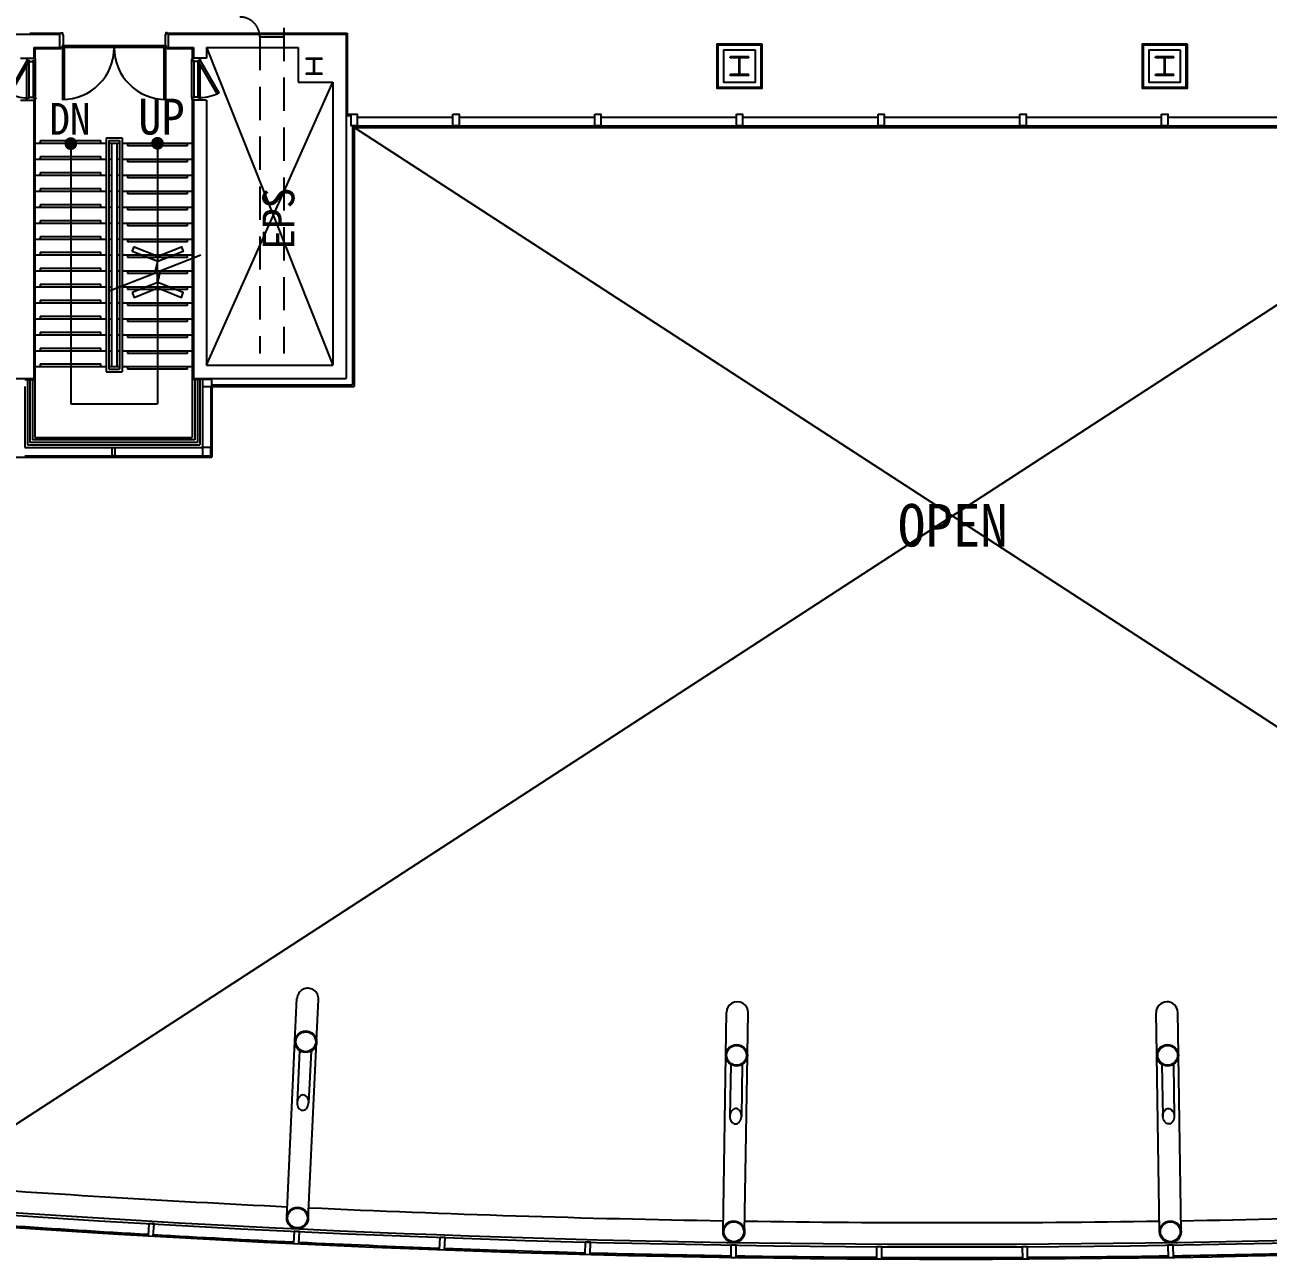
# Model space of a CAD drawing. Header units: millimetres. Extents: x -90599 to 108401, y -635096 to -480023.
# Drawn here: x -20549 to 2842, y -605286 to -582074 of the extents above; entities that cross this region are included whole.
import ezdxf

# ---------------------------------------------------------------- set-up
doc = ezdxf.new("R2010")
doc.units = ezdxf.units.MM
doc.linetypes.add('HIDDEN2', pattern=[0.1875, 0.125, -0.0625])
doc.layers.add('TT-BASE', color=253, linetype='Continuous')
doc.layers.add('TT-TRAY', color=4, linetype='Continuous')
doc.styles.get("Standard").update_dxf_attribs({"font": 'GulimChe.ttf'})

msp = doc.modelspace()

# ---------------------------------------------------------------- linework, layer by layer
at = {"layer": 'TT-BASE'}
for p, q in [((-26379, -582251), (-19889, -582251)), ((-20454, -582231), (-19869, -582231)), ((-19889, -582501), (-19889, -582251)), ((-17869, -582231), (-14484, -582231)), ((-17849, -582251), (-14504, -582251)), ((-17849, -582501), (-17849, -582251)), ((-14504, -582251), (-14504, -588726)), ((-14484, -582231), (-14484, -583751)), ((-20379, -582501), (-20379, -582701)), ((-20379, -582501), (-19889, -582501)), ((-20359, -582521), (-20359, -582721)), ((-20359, -582521), (-19869, -582521)), ((-19869, -582501), (-19869, -582521)), ((-19829, -582460), (-17909, -582460)), ((-17934, -582501), (-19804, -582501)), ((-17869, -582501), (-17869, -582521)), ((-17869, -582521), (-17399, -582521)), ((-17849, -582501), (-17379, -582501)), ((-17399, -582521), (-17399, -582721)), ((-17379, -582501), (-17379, -582701)), ((-17129, -582501), (-14754, -588476)), ((-17129, -582501), (-15404, -582501)), ((-17129, -582501), (-17129, -582701)), ((-15404, -582501), (-15404, -583151)), ((-7279, -582695), (-7279, -582676)), ((-6929, -582676), (-7279, -582676)), ((-6929, -582695), (-6929, -582676)), ((1071, -582676), (721, -582676)), ((721, -582695), (721, -582676)), ((1071, -582695), (1071, -582676)), ((-20629, -582701), (-20379, -582701)), ((-20509, -583446), (-20509, -582826)), ((-20468, -583431), (-20468, -582761)), ((-20390, -582761), (-20390, -583431)), ((-20349, -583446), (-20349, -582746)), ((-17409, -583446), (-17409, -582746)), ((-17129, -582701), (-17379, -582701)), ((-17368, -582761), (-17368, -583431)), ((-17290, -583431), (-17290, -582761)), ((-17249, -583446), (-17249, -582826)), ((-14953, -582704), (-15255, -582704)), ((-15255, -582716), (-15255, -582704)), ((-15110, -582716), (-15255, -582716)), ((-15110, -582986), (-15110, -582716)), ((-15098, -582986), (-15098, -582716)), ((-14953, -582716), (-15098, -582716)), ((-14953, -582716), (-14953, -582704)), ((-7110, -582695), (-7279, -582695)), ((-7110, -583007), (-7110, -582695)), ((-7098, -583007), (-7098, -582695)), ((-6929, -582695), (-7098, -582695)), ((890, -582695), (721, -582695)), ((890, -583007), (890, -582695)), ((902, -583007), (902, -582695)), ((1071, -582695), (902, -582695)), ((-15110, -582986), (-15255, -582986)), ((-15255, -582998), (-15255, -582986)), ((-14953, -582998), (-15255, -582998)), ((-14953, -582986), (-15098, -582986)), ((-14953, -582998), (-14953, -582986)), ((-7110, -583007), (-7279, -583007)), ((-7279, -583026), (-7279, -583007)), ((-6929, -583026), (-7279, -583026)), ((-6929, -583007), (-7098, -583007)), ((-6929, -583026), (-6929, -583007)), ((721, -583026), (721, -583007)), ((890, -583007), (721, -583007)), ((1071, -583026), (721, -583026)), ((1071, -583007), (902, -583007)), ((1071, -583026), (1071, -583007)), ((-17129, -588476), (-14754, -583151)), ((-15404, -583151), (-14754, -583151)), ((-14754, -583151), (-14754, -588476)), ((-20629, -583491), (-20379, -583491)), ((-20379, -583491), (-20379, -588726)), ((-20359, -583471), (-20359, -588746)), ((-17399, -583471), (-17399, -588746)), ((-17379, -583491), (-17379, -588726)), ((-17129, -583491), (-17379, -583491)), ((-17129, -583491), (-17129, -588476)), ((-14504, -583781), (-14411, -583781)), ((-14484, -583751), (-14411, -583751)), ((-14296, -583811), (-12495, -583811)), ((-12380, -583811), (-9828, -583811)), ((-9713, -583811), (-7161, -583811)), ((-7046, -583811), (-4495, -583811)), ((-4380, -583811), (-1828, -583811)), ((-1713, -583811), (839, -583811)), ((954, -583811), (3505, -583811)), ((-22465, -603881), (8146, -584001)), ((-14384, -583971), (-14384, -588846)), ((-14354, -583971), (-14354, -588876)), ((-14354, -583971), (8146, -583971)), ((16257, -603881), (-14354, -584001)), ((-14354, -584001), (8146, -584001)), ((-20359, -584301), (-19019, -584301)), ((-20259, -584251), (-20259, -584301)), ((-20259, -584251), (-19119, -584251)), ((-19684, -584307), (-19684, -589203)), ((-19119, -584301), (-19119, -584251)), ((-19019, -584201), (-19019, -588601)), ((-19019, -584201), (-18719, -584201)), ((-18969, -584251), (-18969, -588551)), ((-18969, -584251), (-18769, -584251)), ((-18969, -584301), (-18769, -584301)), ((-18919, -584301), (-18919, -588501)), ((-18819, -584301), (-18819, -588501)), ((-18769, -584251), (-18769, -588551)), ((-18719, -584201), (-18719, -588601)), ((-18719, -584301), (-17399, -584301)), ((-18619, -584301), (-18619, -584351)), ((-18054, -584301), (-18054, -586524)), ((-17489, -584351), (-17489, -584301)), ((-17489, -584351), (-18619, -584351)), ((-20359, -584601), (-19019, -584601)), ((-20259, -584551), (-20259, -584601)), ((-20259, -584551), (-19119, -584551)), ((-19119, -584601), (-19119, -584551)), ((-18969, -584601), (-18919, -584601)), ((-18819, -584601), (-18769, -584601)), ((-18719, -584601), (-17399, -584601)), ((-18619, -584601), (-18619, -584651)), ((-17489, -584651), (-18619, -584651)), ((-17489, -584651), (-17489, -584601)), ((-20359, -584901), (-19019, -584901)), ((-20259, -584851), (-20259, -584901)), ((-20259, -584851), (-19119, -584851)), ((-19119, -584901), (-19119, -584851)), ((-18969, -584901), (-18919, -584901)), ((-18819, -584901), (-18769, -584901)), ((-18719, -584901), (-17399, -584901)), ((-18619, -584901), (-18619, -584951)), ((-17489, -584951), (-18619, -584951)), ((-17489, -584951), (-17489, -584901)), ((-20359, -585201), (-19019, -585201)), ((-20259, -585151), (-20259, -585201)), ((-20259, -585151), (-19119, -585151)), ((-19119, -585201), (-19119, -585151)), ((-18969, -585201), (-18919, -585201)), ((-18819, -585201), (-18769, -585201)), ((-18719, -585201), (-17399, -585201)), ((-18619, -585201), (-18619, -585251)), ((-17489, -585251), (-17489, -585201)), ((-20259, -585451), (-20259, -585501)), ((-20259, -585451), (-19119, -585451)), ((-19119, -585501), (-19119, -585451)), ((-17489, -585251), (-18619, -585251)), ((-20359, -585501), (-19019, -585501)), ((-18969, -585501), (-18919, -585501)), ((-18819, -585501), (-18769, -585501)), ((-18719, -585501), (-17399, -585501)), ((-18619, -585501), (-18619, -585551)), ((-17489, -585551), (-18619, -585551)), ((-17489, -585551), (-17489, -585501)), ((-20359, -585801), (-19019, -585801)), ((-20259, -585751), (-20259, -585801)), ((-20259, -585751), (-19119, -585751)), ((-19119, -585801), (-19119, -585751)), ((-18969, -585801), (-18919, -585801)), ((-18819, -585801), (-18769, -585801)), ((-18719, -585801), (-17399, -585801)), ((-18619, -585801), (-18619, -585851)), ((-17489, -585851), (-18619, -585851)), ((-17489, -585851), (-17489, -585801)), ((-20359, -586101), (-19019, -586101)), ((-20259, -586051), (-20259, -586101)), ((-20259, -586051), (-19119, -586051)), ((-19119, -586101), (-19119, -586051)), ((-18969, -586101), (-18919, -586101)), ((-18819, -586101), (-18769, -586101)), ((-18719, -586101), (-17399, -586101)), ((-18619, -586101), (-18619, -586151)), ((-17489, -586151), (-18619, -586151)), ((-17489, -586151), (-17489, -586101)), ((-20359, -586401), (-19019, -586401)), ((-20259, -586351), (-20259, -586401)), ((-20259, -586351), (-19119, -586351)), ((-19119, -586401), (-19119, -586351)), ((-18969, -586401), (-18919, -586401)), ((-18819, -586401), (-18769, -586401)), ((-18719, -586401), (-17399, -586401)), ((-18619, -586401), (-18619, -586451)), ((-17489, -586451), (-17489, -586401)), ((-20259, -586651), (-20259, -586701)), ((-20259, -586651), (-19119, -586651)), ((-19119, -586701), (-19119, -586651)), ((-17489, -586451), (-18619, -586451)), ((-20359, -586701), (-19019, -586701)), ((-18969, -586701), (-18919, -586701)), ((-18819, -586701), (-18769, -586701)), ((-18719, -586701), (-17399, -586701)), ((-18619, -586701), (-18619, -586751)), ((-17489, -586751), (-18619, -586751)), ((-17489, -586751), (-17489, -586701)), ((-20359, -587001), (-19019, -587001)), ((-20259, -586951), (-20259, -587001)), ((-20259, -586951), (-19119, -586951)), ((-19119, -587001), (-19119, -586951)), ((-18969, -587001), (-18919, -587001)), ((-18819, -587001), (-18769, -587001)), ((-18719, -587001), (-17399, -587001)), ((-18619, -587001), (-18619, -587051)), ((-17489, -587051), (-18619, -587051)), ((-18054, -586919), (-18054, -589203)), ((-17489, -587051), (-17489, -587001)), ((-20359, -587301), (-19019, -587301)), ((-20259, -587251), (-20259, -587301)), ((-20259, -587251), (-19119, -587251)), ((-19119, -587301), (-19119, -587251)), ((-18969, -587301), (-18919, -587301)), ((-18819, -587301), (-18769, -587301)), ((-18719, -587301), (-17399, -587301)), ((-18619, -587301), (-18619, -587351)), ((-17489, -587351), (-18619, -587351)), ((-17489, -587351), (-17489, -587301)), ((-20259, -587551), (-20259, -587601)), ((-20259, -587551), (-19119, -587551)), ((-19119, -587601), (-19119, -587551)), ((-20359, -587601), (-19019, -587601)), ((-18969, -587601), (-18919, -587601)), ((-18819, -587601), (-18769, -587601)), ((-18719, -587601), (-17399, -587601)), ((-18619, -587601), (-18619, -587651)), ((-17489, -587651), (-18619, -587651)), ((-17489, -587651), (-17489, -587601)), ((-20359, -587901), (-19019, -587901)), ((-20259, -587851), (-20259, -587901)), ((-20259, -587851), (-19119, -587851)), ((-19119, -587901), (-19119, -587851)), ((-18969, -587901), (-18919, -587901)), ((-18819, -587901), (-18769, -587901)), ((-18719, -587901), (-17399, -587901)), ((-18619, -587901), (-18619, -587951)), ((-17489, -587951), (-18619, -587951)), ((-17489, -587951), (-17489, -587901)), ((-20359, -588201), (-19019, -588201)), ((-20259, -588151), (-20259, -588201)), ((-20259, -588151), (-19119, -588151)), ((-19119, -588201), (-19119, -588151)), ((-18969, -588201), (-18919, -588201)), ((-18819, -588201), (-18769, -588201)), ((-18719, -588201), (-17399, -588201)), ((-18619, -588201), (-18619, -588251)), ((-17489, -588251), (-18619, -588251)), ((-17489, -588251), (-17489, -588201)), ((-20359, -588501), (-19019, -588501)), ((-20259, -588451), (-20259, -588501)), ((-20259, -588451), (-19119, -588451)), ((-19119, -588501), (-19119, -588451)), ((-18969, -588501), (-18769, -588501)), ((-18719, -588501), (-17399, -588501)), ((-18619, -588501), (-18619, -588551)), ((-17489, -588551), (-17489, -588501)), ((-17129, -588476), (-14754, -588476)), ((-26379, -588726), (-20379, -588726)), ((-20549, -588746), (-20359, -588746)), ((-20499, -588746), (-20499, -589971)), ((-20454, -588746), (-20454, -589926)), ((-20404, -588746), (-20404, -589876)), ((-20359, -588746), (-20359, -589831)), ((-19019, -588601), (-18719, -588601)), ((-18969, -588551), (-18769, -588551)), ((-17489, -588551), (-18619, -588551)), ((-17209, -588746), (-17399, -588746)), ((-17399, -588746), (-17399, -589831)), ((-17379, -588726), (-14504, -588726)), ((-17354, -588746), (-17354, -589876)), ((-17304, -588746), (-17304, -589926)), ((-17259, -588746), (-17259, -589971)), ((-20549, -588876), (-20549, -590021)), ((-17209, -588876), (-17209, -590021)), ((-17053, -588876), (-17053, -590021)), ((-17029, -588846), (-14384, -588846)), ((-17029, -588846), (-16809, -588846)), ((-17029, -588876), (-17029, -590201)), ((-17029, -588876), (-14354, -588876)), ((-17029, -588876), (-16809, -588876)), ((-19684, -589203), (-18054, -589203)), ((-17304, -589926), (-20454, -589926)), ((-17354, -589876), (-20404, -589876)), ((-20359, -589831), (-17399, -589831)), ((-20549, -590021), (-18904, -590021)), ((-20499, -589971), (-17259, -589971)), ((-18854, -590021), (-17209, -590021)), ((-20729, -590201), (-17029, -590201)), ((-20549, -590177), (-17209, -590177)), ((-15467, -601185), (-15429, -600386)), ((-15059, -601180), (-15023, -600404)), ((-7362, -601446), (-7349, -600646)), ((-6955, -601428), (-6943, -600652)), ((747, -601428), (735, -600652)), ((1154, -601446), (1141, -600646)), ((-15623, -604503), (-15467, -601189)), ((-15380, -601365), (-15426, -602338)), ((-15217, -604522), (-15061, -601208)), ((-15164, -601375), (-15210, -602348)), ((-7414, -604767), (-7362, -601450)), ((-7008, -604774), (-6955, -601456)), ((800, -604774), (747, -601456)), ((1206, -604767), (1154, -601450)), ((-7269, -601623), (-7285, -602597)), ((-7053, -601627), (-7068, -602601)), ((845, -601627), (860, -602601)), ((1061, -601623), (1077, -602597))]:
    msp.add_line(p, q, dxfattribs=at)
for points in [[(-19869, -582233), (-19869, -582221), (-19844, -582221), (-19844, -582262), (-19829, -582262), (-19829, -582460), (-19844, -582460), (-19844, -582501), (-19869, -582501), (-19869, -582489)], [(-17869, -582233), (-17869, -582221), (-17894, -582221), (-17894, -582262), (-17909, -582262), (-17909, -582460), (-17894, -582460), (-17894, -582501), (-17869, -582501), (-17869, -582489)], [(-20497, -582721), (-20509, -582721), (-20509, -582746), (-20468, -582746), (-20468, -582761), (-20390, -582761), (-20390, -582746), (-20349, -582746), (-20349, -582721), (-20361, -582721)], [(-17261, -582721), (-17249, -582721), (-17249, -582746), (-17290, -582746), (-17290, -582761), (-17368, -582761), (-17368, -582746), (-17409, -582746), (-17409, -582721), (-17397, -582721)], [(-20497, -583471), (-20509, -583471), (-20509, -583446), (-20468, -583446), (-20468, -583431), (-20390, -583431), (-20390, -583446), (-20349, -583446), (-20349, -583471), (-20361, -583471)], [(-17261, -583471), (-17249, -583471), (-17249, -583446), (-17290, -583446), (-17290, -583431), (-17368, -583431), (-17368, -583446), (-17409, -583446), (-17409, -583471), (-17397, -583471)], [(-17236, -586407), (-18003, -586708), (-18054, -586919), (-18054, -586528), (-18108, -586749), (-18941, -587076)]]:
    msp.add_lwpolyline(points, dxfattribs=at)
at = {"layer": 'TT-BASE', "flags": 128}
for points in [[(-6684, -582431), (-6684, -583271), (-7524, -583271), (-7524, -582431)], [(1316, -582431), (1316, -583271), (476, -583271), (476, -582431)], [(-6704, -582451), (-6704, -583251), (-7504, -583251), (-7504, -582451)], [(1296, -582451), (1296, -583251), (496, -583251), (496, -582451)], [(-17029, -588876), (-17029, -588746), (-17209, -588746), (-17209, -588876)], [(-18904, -590177), (-18904, -590021), (-18854, -590021), (-18854, -590177)], [(-17053, -590177), (-17053, -590021), (-17209, -590021), (-17209, -590177)], [(-15329, -602487), (-15308, -602486), (-15288, -602480), (-15269, -602469), (-15251, -602453), (-15236, -602433), (-15224, -602411), (-15216, -602385), (-15211, -602358), (-15209, -602331), (-15212, -602304), (-15219, -602279), (-15229, -602255), (-15242, -602235), (-15258, -602219), (-15277, -602208), (-15296, -602201), (-15317, -602199), (-15337, -602203), (-15357, -602211), (-15376, -602225), (-15392, -602243), (-15405, -602264), (-15416, -602288), (-15423, -602314), (-15426, -602342), (-15425, -602369), (-15420, -602395), (-15412, -602420), (-15400, -602441), (-15386, -602460), (-15368, -602474), (-15349, -602483)], [(-7183, -602743), (-7163, -602742), (-7143, -602735), (-7124, -602723), (-7107, -602707), (-7092, -602687), (-7081, -602663), (-7073, -602638), (-7069, -602611), (-7069, -602584), (-7072, -602557), (-7080, -602531), (-7091, -602508), (-7104, -602489), (-7121, -602473), (-7140, -602462), (-7160, -602456), (-7180, -602455), (-7201, -602459), (-7220, -602469), (-7238, -602483), (-7254, -602501), (-7267, -602523), (-7276, -602547), (-7283, -602574), (-7285, -602601), (-7283, -602628), (-7278, -602654), (-7268, -602679), (-7256, -602700), (-7241, -602718), (-7223, -602731), (-7204, -602740)]]:
    msp.add_lwpolyline(points, close=True, dxfattribs=at)
at = {"layer": 'TT-BASE'}
for points in [[(-19804, -583475), (-19804, -582501), (-19844, -582501), (-19844, -583476, 0.414214), (-18869, -582501, 0.414214), (-17894, -583476), (-17894, -582501), (-17934, -582501), (-17934, -583475)], [(-20824, -583371), (-20474, -582766), (-20509, -582746), (-20859, -583352, 0.131652), (-20509, -583446)], [(-16934, -583371), (-17284, -582766), (-17249, -582746), (-16899, -583352, -0.131652), (-17249, -583446)]]:
    msp.add_lwpolyline(points, format="xyb", dxfattribs=at)
for points in [[(-6804, -582551), (-7404, -582551), (-7404, -583151), (-6804, -583151)], [(1196, -582551), (596, -582551), (596, -583151), (1196, -583151)], [(-14411, -583751), (-14296, -583751), (-14296, -583971), (-14411, -583971)], [(-12495, -583751), (-12380, -583751), (-12380, -583971), (-12495, -583971)], [(-9828, -583751), (-9713, -583751), (-9713, -583971), (-9828, -583971)], [(-7161, -583751), (-7046, -583751), (-7046, -583971), (-7161, -583971)], [(-4495, -583751), (-4380, -583751), (-4380, -583971), (-4495, -583971)], [(-1828, -583751), (-1713, -583751), (-1713, -583971), (-1828, -583971)], [(839, -583751), (954, -583751), (954, -583971), (839, -583971)], [(-18529, -586334), (-18493, -586245), (-18049, -586423), (-17605, -586245), (-17569, -586334), (-18049, -586526)], [(-18529, -587109), (-18493, -587198), (-18049, -587020), (-17605, -587198), (-17569, -587109), (-18049, -586917)], [(-18219, -604619), (-18232, -604849), (-18132, -604855), (-18119, -604625)], [(-15482, -604763), (-15493, -604993), (-15393, -604998), (-15382, -604768)], [(-12744, -604879), (-12752, -605108), (-12652, -605112), (-12644, -604882)], [(-10005, -604965), (-10011, -605195), (-9911, -605198), (-9905, -604968)], [(-7265, -605023), (-7268, -605253), (-7168, -605255), (-7165, -605025)], [(-4524, -605052), (-4525, -605282), (-4425, -605283), (-4424, -605053)], [(-1784, -605053), (-1782, -605283), (-1682, -605282), (-1684, -605052)], [(957, -605025), (960, -605255), (1060, -605253), (1057, -605023)]]:
    msp.add_lwpolyline(points, close=True, dxfattribs=at)
at = {"layer": 'TT-BASE', "const_width": 120}
for points in [[(-19744, -584307, 1), (-19624, -584307, 1)], [(-18114, -584301, 1), (-17994, -584301, 1)]]:
    msp.add_lwpolyline(points, format="xyb", close=True, dxfattribs=at)
at = {"layer": 'TT-BASE', "extrusion": (0, 0, -1), "flags": 128}
msp.add_lwpolyline([(-975, -602743), (-955, -602742), (-935, -602735), (-916, -602723), (-899, -602707), (-885, -602687), (-873, -602663), (-865, -602638), (-861, -602611), (-861, -602584), (-864, -602557), (-872, -602531), (-883, -602508), (-897, -602489), (-913, -602473), (-932, -602462), (-952, -602456), (-972, -602455), (-993, -602459), (-1012, -602469), (-1030, -602483), (-1046, -602501), (-1059, -602523), (-1069, -602547), (-1075, -602574), (-1077, -602601), (-1075, -602628), (-1070, -602654), (-1061, -602679), (-1048, -602700), (-1033, -602718), (-1015, -602731), (-996, -602740)], close=True, dxfattribs=at)
at = {"layer": 'TT-BASE'}
for centre, radius in [((-15264, -601198), 203), ((-15264, -601198), 187), ((-7159, -601453), 203), ((-7159, -601453), 187), ((951, -601453), 203), ((951, -601453), 187), ((-15420, -604513), 203), ((-15420, -604513), 187), ((-7211, -604771), 203), ((-7211, -604771), 187), ((1003, -604771), 203), ((1003, -604771), 187)]:
    msp.add_circle(centre, radius, dxfattribs=at)
for centre, radius, start, end in [((-3104, -343351), 261935, 255.91094, 275.12425), ((-15226, -600395), 203, 357.3011, 177.5824), ((-7146, -600649), 203, 359.1011, 179.1011), ((938, -600649), 203, 0.8989, 180.8989), ((-3104, -343351), 261249, 265.75, 267.25543), ((-3104, -343351), 261705, 265.75, 275.12877), ((-3104, -343351), 261655, 265.75, 274.25), ((-3104, -343351), 261249, 267.34457, 269.05543), ((-3104, -343351), 261249, 270.94457, 272.65543), ((-3104, -343351), 261905, 266.11094, 266.68906), ((-3104, -343351), 261249, 269.14457, 270.85543), ((-3104, -343351), 261905, 266.71094, 267.28906), ((-3104, -343351), 261905, 267.31094, 267.88906), ((-3104, -343351), 261905, 267.91094, 268.48906), ((-3104, -343351), 261905, 268.51094, 269.08906), ((-3104, -343351), 261905, 269.11094, 269.68906), ((-3104, -343351), 261905, 269.71094, 270.28906), ((-3104, -343351), 261905, 270.31094, 270.88906), ((-3104, -343351), 261905, 270.91094, 271.48906)]:
    msp.add_arc(centre, radius, start, end, dxfattribs=at)
at = {"layer": 'TT-TRAY', "linetype": 'HIDDEN2', "ltscale": 5000}
for p, q in [((-15679, -556816), (-15679, -588251)), ((-16129, -582301), (-15679, -582301)), ((-16129, -582301), (-16129, -588251))]:
    msp.add_line(p, q, dxfattribs=at)
msp.add_arc((-16504, -582301), 375, 0, 90, dxfattribs=at)

# ---------------------------------------------------------------- texts
at = {"layer": 'TT-BASE'}
for s, height, p in [('DN', 600, (-20089, -584141)), ('UP', 675, (-18415, -584136)), ('OPEN', 800, (-4124, -591884))]:
    msp.add_text(s, height=height, dxfattribs=at).set_placement(p)
msp.add_text('EPS', height=600, rotation=90, dxfattribs=at).set_placement((-15478, -586301))

doc.saveas('drawing.dxf')
